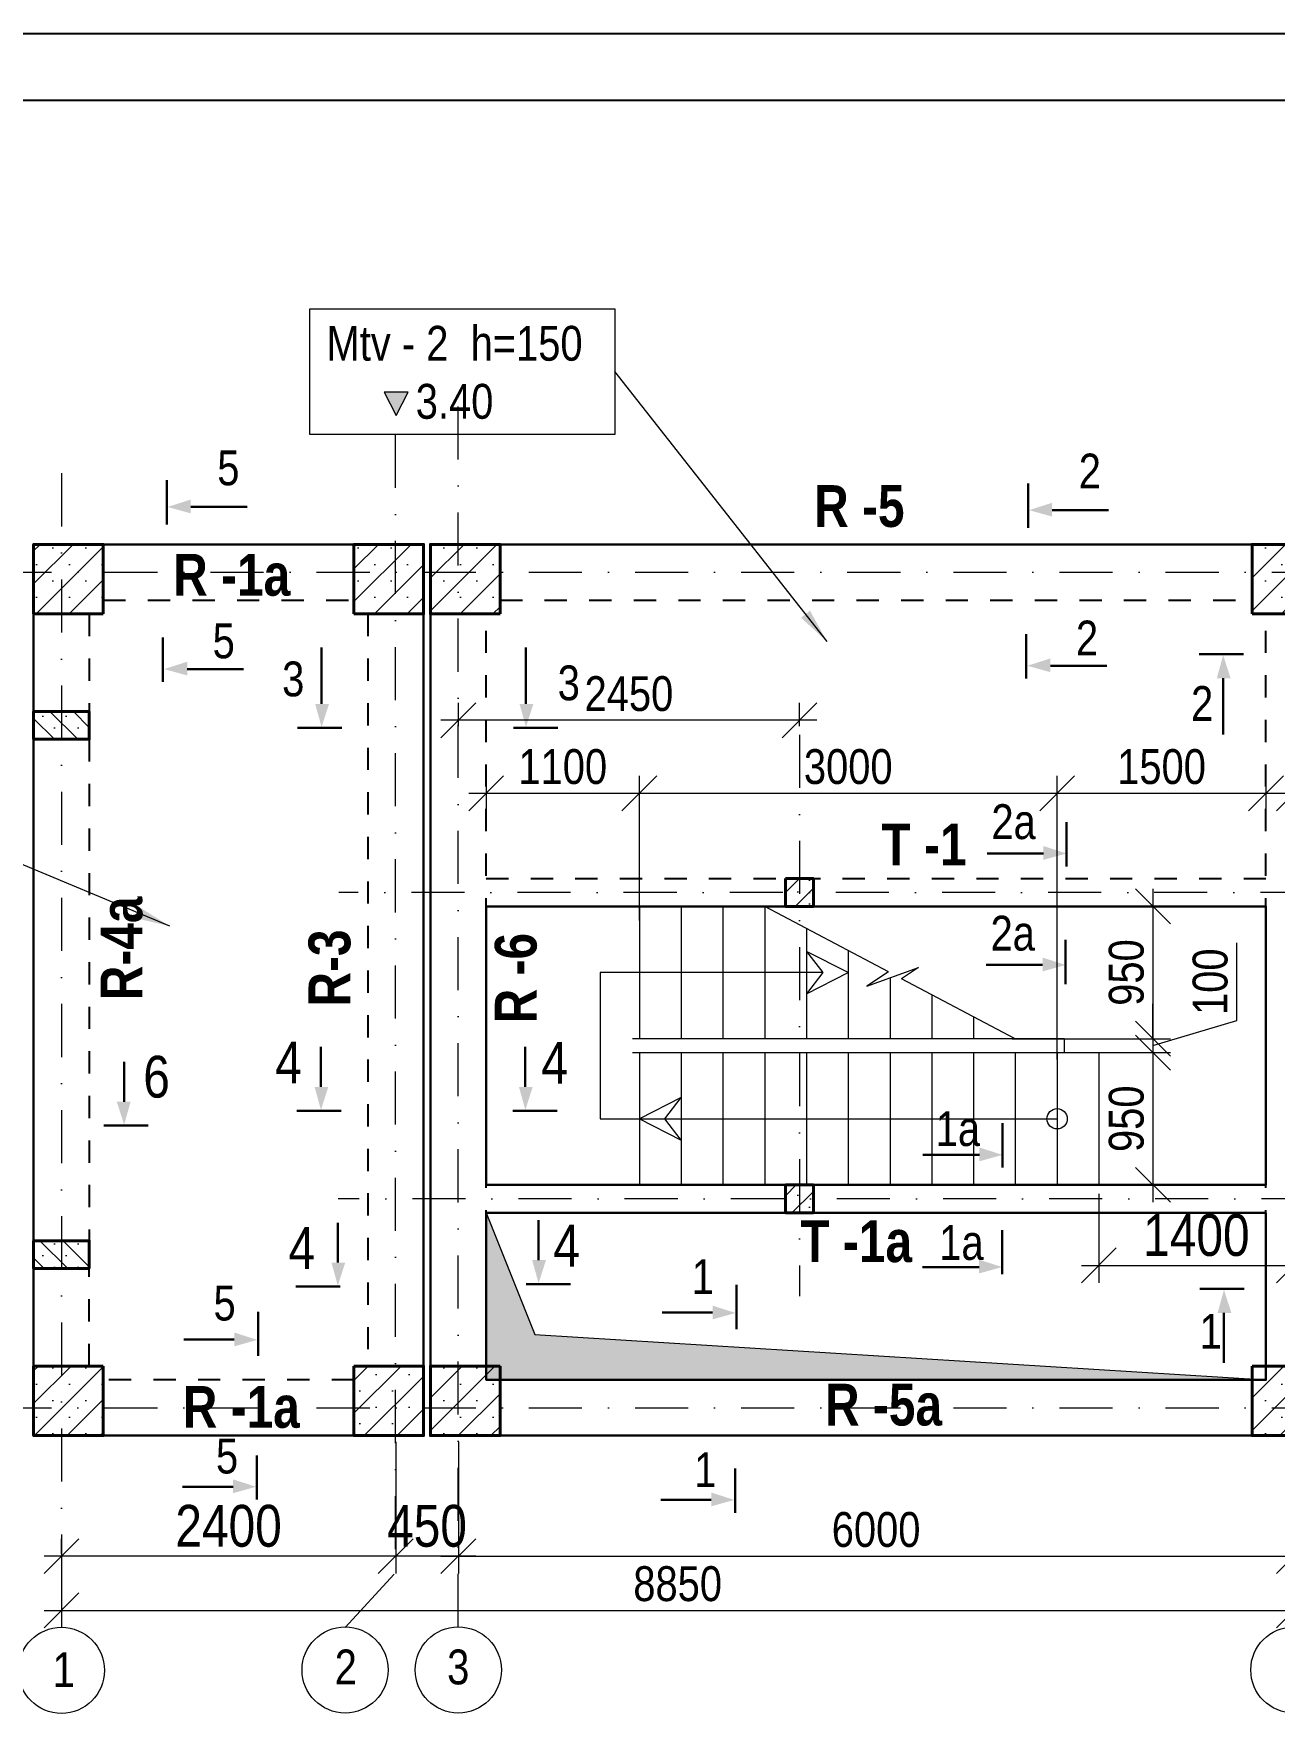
# Model space of a CAD drawing. Header units: millimetres. Extents: x -149347 to 251215, y -2929184 to -2541447.
# Drawn here: x 27112 to 36022, y -2595712 to -2583650 of the extents above; entities that cross this region are included whole.
import ezdxf

# ---------------------------------------------------------------- set-up
doc = ezdxf.new("R2010")
doc.units = ezdxf.units.MM
for name, pattern in [('CENTER', [1524, 952.5, -190.5, 190.5, -190.5]), ('DASHDOTX2', [50.8, 25.4, -12.7, 0, -12.7]), ('HIDDEN', [4, 2, -2]), ('осевая', [50.8, 31.75, -6.35, 6.35, -6.35])]:
    doc.linetypes.add(name, pattern=pattern)
for name, color, linetype, lineweight in [('Layer2', 7, 'Continuous', 13), ('аракясмя', 130, 'Continuous', 20), ('Калонлар', 2, 'Continuous', 40), ('колонна', 6, 'Continuous', 40), ('оси', 65, 'осевая', 9), ('размер', 2, 'Continuous', 13), ('стены', 33, 'Continuous', 40)]:
    doc.layers.add(name, color=color, linetype=linetype, lineweight=lineweight)
doc.styles.add('style1', font='A3TI(LA).TTF', dxfattribs={"height": 400})
doc.styles.add('style6', font='ARIALN.TTF', dxfattribs={"height": 300})
doc.styles.add('yazitipi', font='ARIALN.TTF')
doc.dimstyles.new('DIM_100', dxfattribs={"dimscale": 100, "dimtxt": 250, "dimasz": 2.5, "dimexe": 1.25, "dimexo": 0.625, "dimtad": 1, "dimdec": 0, "dimtxsty": 'style1', "dimblk": 'OBLIQUE', "dimcen": 2.5, "dimdle": 1.25, "dimclrd": 251, "dimclre": 251, "dimaunit": 1, "dimadec": 3, "dimazin": 0, "dimtfac": 1, "dimtdec": 0, "dimtmove": 1, "dimatfit": 3, "dimfxl": 1.25, "dimlwd": 5, "dimlwe": 5, "dimarcsym": 0})
doc.dimstyles.new('sevda', dxfattribs={"dimscale": 100, "dimtxt": 2.8, "dimasz": 2.5, "dimexe": 1.25, "dimexo": 0.625, "dimtad": 1, "dimtxsty": 'yazitipi', "dimblk": 'OBLIQUE', "dimcen": 2.5, "dimclrd": 253, "dimclre": 253, "dimclrt": 73, "dimaunit": 1, "dimadec": 3, "dimazin": 0, "dimtfac": 1, "dimtmove": 1, "dimatfit": 3, "dimfxl": 1, "dimlwd": 9, "dimlwe": 9, "dimarcsym": 0})
pattern_1 = [(315, (400560.35, -2643779.26), (84.1899, 84.1899), []), (315, (400560.35, -2643863.45), (84.1899, 84.1899), [0, -119.0625])]

# ---------------------------------------------------------------- blocks, each defined once
blk = doc.blocks.new('mekteb')
at = {"color": 0, "lineweight": 25}
blk.add_line((99643, -1821466), (139843, -1821466), dxfattribs=at)
at = {"color": 0, "lineweight": 25, "ltscale": 15}
blk.add_line((139343, -1821966), (101643, -1821966), dxfattribs=at)
blk = doc.blocks.new('_Oblique')
at = {"color": 0, "linetype": 'ByBlock', "lineweight": -2}
blk.add_line((-0.5, -0.5), (0.5, 0.5), dxfattribs=at)
blk = doc.blocks.new('*D474')
at = {"color": 251, "lineweight": 5, "ltscale": 50, "transparency": 16777216}
for p, q in [((30162, -2594268), (30162, -2594708)), ((36162, -2594268), (36162, -2594708))]:
    blk.add_line(p, q, dxfattribs=at)
at = {"color": 251, "linetype": 'ByBlock', "lineweight": 5, "ltscale": 50, "transparency": 16777216}
blk.add_line((30037, -2594583), (36287, -2594583), dxfattribs=at)
at = {"layer": 'Defpoints', "color": 0, "lineweight": 15, "ltscale": 50, "transparency": 16777216}
for p in [(30162, -2594205), (36162, -2594205), (36162, -2594583)]:
    blk.add_point(p, dxfattribs=at)
at = {"color": 251, "lineweight": 5, "ltscale": 50, "transparency": 16777216, "xscale": 250, "yscale": 250, "zscale": 250, "rotation": 180}
blk.add_blockref('_Oblique', (30162, -2594583), dxfattribs=at)
at = {"color": 251, "lineweight": 5, "ltscale": 50, "transparency": 16777216, "xscale": 250, "yscale": 250, "zscale": 250}
blk.add_blockref('_Oblique', (36162, -2594583), dxfattribs=at)
at = {"color": 0, "lineweight": 15, "ltscale": 50, "transparency": 16777216, "insert": (33162, -2594393), "char_height": 300, "attachment_point": 5, "style": 'style6'}
blk.add_mtext('{\\H0.83333x;6000}', dxfattribs=at)
blk = doc.blocks.new('*D489')
at = {"color": 251, "linetype": 'ByBlock', "lineweight": 5, "ltscale": 50, "transparency": 16777216}
blk.add_line((35150, -2589792), (35150, -2590992), dxfattribs=at)
at = {"color": 251, "lineweight": 5, "ltscale": 50, "transparency": 16777216}
for p, q in [((35465, -2589917), (35025, -2589917)), ((34140, -2590867), (35275, -2590867))]:
    blk.add_line(p, q, dxfattribs=at)
at = {"layer": 'Defpoints', "color": 0, "lineweight": 15, "ltscale": 50, "transparency": 16777216}
for p in [(35527, -2589917), (34077, -2590867), (35150, -2590867)]:
    blk.add_point(p, dxfattribs=at)
at = {"color": 251, "lineweight": 5, "ltscale": 50, "transparency": 16777216, "xscale": 250, "yscale": 250, "zscale": 250}
for p, rotation in [((35150, -2589917), 90), ((35150, -2590867), 270)]:
    blk.add_blockref('_Oblique', p, dxfattribs=dict(at, rotation=rotation))
at = {"color": 0, "lineweight": 15, "ltscale": 50, "transparency": 16777216, "insert": (34960, -2590392), "char_height": 300, "attachment_point": 5, "rotation": 90, "style": 'style6'}
blk.add_mtext('{\\H0.83333x;950}', dxfattribs=at)
blk = doc.blocks.new('*D490')
at = {"color": 251, "linetype": 'ByBlock', "lineweight": 5, "ltscale": 50, "transparency": 16777216}
for p, q in [((35752, -2590737), (35752, -2590179)), ((35150, -2590867), (35150, -2590617)), ((35150, -2590917), (35752, -2590737)), ((35150, -2590867), (35150, -2590967)), ((35150, -2590867), (35150, -2590967)), ((35150, -2590967), (35150, -2591217))]:
    blk.add_line(p, q, dxfattribs=at)
at = {"color": 251, "lineweight": 5, "ltscale": 50, "transparency": 16777216}
for p, q in [((34140, -2590867), (35275, -2590867)), ((34140, -2590967), (35275, -2590967))]:
    blk.add_line(p, q, dxfattribs=at)
at = {"layer": 'Defpoints', "color": 0, "lineweight": 15, "ltscale": 50, "transparency": 16777216}
for p in [(34077, -2590867), (34077, -2590967), (35150, -2590967)]:
    blk.add_point(p, dxfattribs=at)
at = {"color": 251, "lineweight": 5, "ltscale": 50, "transparency": 16777216, "xscale": 250, "yscale": 250, "zscale": 250}
for p, rotation in [((35150, -2590867), 270), ((35150, -2590967), 90)]:
    blk.add_blockref('_Oblique', p, dxfattribs=dict(at, rotation=rotation))
at = {"color": 0, "lineweight": 15, "ltscale": 50, "transparency": 16777216, "insert": (35562, -2590458), "char_height": 300, "attachment_point": 5, "rotation": 90, "style": 'style6'}
blk.add_mtext('{\\H0.83333x;100}', dxfattribs=at)
blk = doc.blocks.new('*D491')
at = {"color": 251, "linetype": 'ByBlock', "lineweight": 5, "ltscale": 50, "transparency": 16777216}
blk.add_line((35150, -2590842), (35150, -2592042), dxfattribs=at)
at = {"color": 251, "lineweight": 5, "ltscale": 50, "transparency": 16777216}
for p, q in [((34140, -2590967), (35275, -2590967)), ((35284, -2591917), (35025, -2591917))]:
    blk.add_line(p, q, dxfattribs=at)
at = {"layer": 'Defpoints', "color": 0, "lineweight": 15, "ltscale": 50, "transparency": 16777216}
for p in [(34077, -2590967), (35150, -2591917), (35346, -2591917)]:
    blk.add_point(p, dxfattribs=at)
at = {"color": 251, "lineweight": 5, "ltscale": 50, "transparency": 16777216, "xscale": 250, "yscale": 250, "zscale": 250}
for p, rotation in [((35150, -2590967), 90), ((35150, -2591917), 270)]:
    blk.add_blockref('_Oblique', p, dxfattribs=dict(at, rotation=rotation))
at = {"color": 0, "lineweight": 15, "ltscale": 50, "transparency": 16777216, "insert": (34960, -2591442), "char_height": 300, "attachment_point": 5, "rotation": 90, "style": 'style6'}
blk.add_mtext('{\\H0.83333x;950}', dxfattribs=at)
blk = doc.blocks.new('*D492')
at = {"color": 251, "lineweight": 5, "ltscale": 50, "transparency": 16777216}
for p, q in [((30362, -2588907), (30362, -2589230)), ((31462, -2589539), (31462, -2588980))]:
    blk.add_line(p, q, dxfattribs=at)
at = {"color": 251, "linetype": 'ByBlock', "lineweight": 5, "ltscale": 50, "transparency": 16777216}
blk.add_line((30237, -2589105), (31587, -2589105), dxfattribs=at)
at = {"layer": 'Defpoints', "color": 0, "lineweight": 15, "ltscale": 50, "transparency": 16777216}
for p in [(30362, -2588844), (31462, -2589105), (31462, -2589601)]:
    blk.add_point(p, dxfattribs=at)
at = {"color": 251, "lineweight": 5, "ltscale": 50, "transparency": 16777216, "xscale": 250, "yscale": 250, "zscale": 250, "rotation": 180}
blk.add_blockref('_Oblique', (30362, -2589105), dxfattribs=at)
at = {"color": 251, "lineweight": 5, "ltscale": 50, "transparency": 16777216, "xscale": 250, "yscale": 250, "zscale": 250}
blk.add_blockref('_Oblique', (31462, -2589105), dxfattribs=at)
at = {"color": 0, "lineweight": 15, "ltscale": 50, "transparency": 16777216, "insert": (30912, -2588915), "char_height": 300, "attachment_point": 5, "style": 'style6'}
blk.add_mtext('{\\H0.83333x;1100}', dxfattribs=at)
blk = doc.blocks.new('*D493')
at = {"color": 251, "lineweight": 5, "ltscale": 50, "transparency": 16777216}
for p, q in [((31462, -2590019), (31462, -2588980)), ((34462, -2591017), (34462, -2588980))]:
    blk.add_line(p, q, dxfattribs=at)
at = {"color": 251, "linetype": 'ByBlock', "lineweight": 5, "ltscale": 50, "transparency": 16777216}
blk.add_line((31337, -2589105), (34587, -2589105), dxfattribs=at)
at = {"layer": 'Defpoints', "color": 0, "lineweight": 15, "ltscale": 50, "transparency": 16777216}
for p in [(34462, -2589105), (31462, -2590081), (34462, -2591079)]:
    blk.add_point(p, dxfattribs=at)
at = {"color": 251, "lineweight": 5, "ltscale": 50, "transparency": 16777216, "xscale": 250, "yscale": 250, "zscale": 250, "rotation": 180}
blk.add_blockref('_Oblique', (31462, -2589105), dxfattribs=at)
at = {"color": 251, "lineweight": 5, "ltscale": 50, "transparency": 16777216, "xscale": 250, "yscale": 250, "zscale": 250}
blk.add_blockref('_Oblique', (34462, -2589105), dxfattribs=at)
at = {"color": 0, "lineweight": 15, "ltscale": 50, "transparency": 16777216, "insert": (32962, -2588915), "char_height": 300, "attachment_point": 5, "style": 'style6'}
blk.add_mtext('{\\H0.83333x;3000}', dxfattribs=at)
blk = doc.blocks.new('*D494')
at = {"color": 251, "lineweight": 5, "ltscale": 50, "transparency": 16777216}
for p, q in [((34462, -2589229), (34462, -2588980)), ((35962, -2589272), (35962, -2588980))]:
    blk.add_line(p, q, dxfattribs=at)
at = {"color": 251, "linetype": 'ByBlock', "lineweight": 5, "ltscale": 50, "transparency": 16777216}
blk.add_line((34337, -2589105), (36087, -2589105), dxfattribs=at)
at = {"layer": 'Defpoints', "color": 0, "lineweight": 15, "ltscale": 50, "transparency": 16777216}
for p in [(35962, -2589105), (34462, -2589291), (35962, -2589334)]:
    blk.add_point(p, dxfattribs=at)
at = {"color": 251, "lineweight": 5, "ltscale": 50, "transparency": 16777216, "xscale": 250, "yscale": 250, "zscale": 250, "rotation": 180}
blk.add_blockref('_Oblique', (34462, -2589105), dxfattribs=at)
at = {"color": 251, "lineweight": 5, "ltscale": 50, "transparency": 16777216, "xscale": 250, "yscale": 250, "zscale": 250}
blk.add_blockref('_Oblique', (35962, -2589105), dxfattribs=at)
at = {"color": 0, "lineweight": 15, "ltscale": 50, "transparency": 16777216, "insert": (35212, -2588915), "char_height": 300, "attachment_point": 5, "style": 'style6'}
blk.add_mtext('{\\H0.83333x;1500}', dxfattribs=at)
blk = doc.blocks.new('*D495')
at = {"color": 251, "lineweight": 5, "ltscale": 50, "transparency": 16777216}
for p, q in [((35962, -2589272), (35962, -2588980)), ((36162, -2589343), (36162, -2588980))]:
    blk.add_line(p, q, dxfattribs=at)
at = {"color": 251, "linetype": 'ByBlock', "lineweight": 5, "ltscale": 50, "transparency": 16777216}
blk.add_line((35837, -2589105), (36287, -2589105), dxfattribs=at)
at = {"layer": 'Defpoints', "color": 0, "lineweight": 15, "ltscale": 50, "transparency": 16777216}
for p in [(36162, -2589105), (35962, -2589334), (36162, -2589405)]:
    blk.add_point(p, dxfattribs=at)
at = {"color": 251, "lineweight": 5, "ltscale": 50, "transparency": 16777216, "xscale": 250, "yscale": 250, "zscale": 250, "rotation": 180}
blk.add_blockref('_Oblique', (35962, -2589105), dxfattribs=at)
at = {"color": 251, "lineweight": 5, "ltscale": 50, "transparency": 16777216, "xscale": 250, "yscale": 250, "zscale": 250}
blk.add_blockref('_Oblique', (36162, -2589105), dxfattribs=at)
at = {"color": 0, "lineweight": 15, "ltscale": 50, "transparency": 16777216, "insert": (36362, -2588908), "char_height": 300, "attachment_point": 5, "style": 'style6'}
blk.add_mtext('{\\H0.83333x;200}', dxfattribs=at)
blk = doc.blocks.new('*D451')
at = {"color": 251, "lineweight": 5, "ltscale": 50, "transparency": 16777216}
for p, q in [((29712, -2594126), (29712, -2594708)), ((27312, -2594567), (27312, -2594458))]:
    blk.add_line(p, q, dxfattribs=at)
at = {"color": 251, "linetype": 'ByBlock', "lineweight": 5, "ltscale": 50, "transparency": 16777216}
blk.add_line((29837, -2594583), (27187, -2594583), dxfattribs=at)
at = {"layer": 'Defpoints', "color": 0, "lineweight": 15, "ltscale": 50, "transparency": 16777216}
for p in [(29712, -2594063), (27312, -2594583), (27312, -2594629)]:
    blk.add_point(p, dxfattribs=at)
at = {"color": 251, "lineweight": 5, "ltscale": 50, "transparency": 16777216, "xscale": 250, "yscale": 250, "zscale": 250, "rotation": 180}
blk.add_blockref('_Oblique', (27312, -2594583), dxfattribs=at)
at = {"color": 251, "lineweight": 5, "ltscale": 50, "transparency": 16777216, "xscale": 250, "yscale": 250, "zscale": 250}
blk.add_blockref('_Oblique', (29712, -2594583), dxfattribs=at)
at = {"color": 0, "lineweight": 15, "ltscale": 50, "transparency": 16777216, "insert": (28512, -2594367), "char_height": 300, "attachment_point": 5, "style": 'style6'}
blk.add_mtext('2400', dxfattribs=at)
blk = doc.blocks.new('*D452')
at = {"color": 251, "lineweight": 5, "ltscale": 50, "transparency": 16777216}
for p, q in [((29712, -2593762), (29712, -2594708)), ((30162, -2593762), (30162, -2594708))]:
    blk.add_line(p, q, dxfattribs=at)
at = {"color": 251, "linetype": 'ByBlock', "lineweight": 5, "ltscale": 50, "transparency": 16777216}
blk.add_line((30287, -2594583), (29587, -2594583), dxfattribs=at)
at = {"layer": 'Defpoints', "color": 0, "lineweight": 15, "ltscale": 50, "transparency": 16777216}
for p in [(29712, -2593700), (30162, -2593700), (29712, -2594583)]:
    blk.add_point(p, dxfattribs=at)
at = {"color": 251, "lineweight": 5, "ltscale": 50, "transparency": 16777216, "xscale": 250, "yscale": 250, "zscale": 250, "rotation": 180}
blk.add_blockref('_Oblique', (29712, -2594583), dxfattribs=at)
at = {"color": 251, "lineweight": 5, "ltscale": 50, "transparency": 16777216, "xscale": 250, "yscale": 250, "zscale": 250}
blk.add_blockref('_Oblique', (30162, -2594583), dxfattribs=at)
at = {"color": 0, "lineweight": 15, "ltscale": 50, "transparency": 16777216, "insert": (29937, -2594367), "char_height": 300, "attachment_point": 5, "style": 'style6'}
blk.add_mtext('450', dxfattribs=at)
blk = doc.blocks.new('*D482')
at = {"color": 251, "lineweight": 5, "ltscale": 50, "transparency": 16777216}
for p, q in [((30162, -2588622), (30162, -2588456)), ((32612, -2588622), (32612, -2588456))]:
    blk.add_line(p, q, dxfattribs=at)
at = {"color": 251, "linetype": 'ByBlock', "lineweight": 5, "ltscale": 50, "transparency": 16777216}
blk.add_line((32737, -2588581), (30037, -2588581), dxfattribs=at)
at = {"layer": 'Defpoints', "color": 0, "lineweight": 15, "ltscale": 50, "transparency": 16777216}
for p in [(30162, -2588581), (30162, -2588685), (32612, -2588685)]:
    blk.add_point(p, dxfattribs=at)
at = {"color": 251, "lineweight": 5, "ltscale": 50, "transparency": 16777216, "xscale": 250, "yscale": 250, "zscale": 250, "rotation": 180}
blk.add_blockref('_Oblique', (30162, -2588581), dxfattribs=at)
at = {"color": 251, "lineweight": 5, "ltscale": 50, "transparency": 16777216, "xscale": 250, "yscale": 250, "zscale": 250}
blk.add_blockref('_Oblique', (32612, -2588581), dxfattribs=at)
at = {"color": 0, "lineweight": 15, "ltscale": 50, "transparency": 16777216, "insert": (31387, -2588391), "char_height": 300, "attachment_point": 5, "style": 'style6'}
blk.add_mtext('{\\H0.83333x;2450}', dxfattribs=at)
blk = doc.blocks.new('*D496')
at = {"color": 251, "lineweight": 5, "ltscale": 50, "transparency": 16777216}
for p, q in [((34762, -2591980), (34762, -2592620)), ((36162, -2591980), (36162, -2592620))]:
    blk.add_line(p, q, dxfattribs=at)
at = {"color": 251, "linetype": 'ByBlock', "lineweight": 5, "ltscale": 50, "transparency": 16777216}
blk.add_line((34637, -2592495), (36287, -2592495), dxfattribs=at)
at = {"layer": 'Defpoints', "color": 0, "lineweight": 15, "ltscale": 50, "transparency": 16777216}
for p in [(34762, -2591917), (36162, -2591917), (36162, -2592495)]:
    blk.add_point(p, dxfattribs=at)
at = {"color": 251, "lineweight": 5, "ltscale": 50, "transparency": 16777216, "xscale": 250, "yscale": 250, "zscale": 250, "rotation": 180}
blk.add_blockref('_Oblique', (34762, -2592495), dxfattribs=at)
at = {"color": 251, "lineweight": 5, "ltscale": 50, "transparency": 16777216, "xscale": 250, "yscale": 250, "zscale": 250}
blk.add_blockref('_Oblique', (36162, -2592495), dxfattribs=at)
at = {"color": 0, "lineweight": 15, "ltscale": 50, "transparency": 16777216, "insert": (35462, -2592279), "char_height": 300, "attachment_point": 5, "style": 'style6'}
blk.add_mtext('1400', dxfattribs=at)
blk = doc.blocks.new('*D497')
at = {"color": 251, "lineweight": 5, "ltscale": 50, "transparency": 16777216}
for p, q in [((27312, -2594645), (27312, -2595097)), ((36162, -2594645), (36162, -2595097))]:
    blk.add_line(p, q, dxfattribs=at)
at = {"color": 251, "linetype": 'ByBlock', "lineweight": 5, "ltscale": 50, "transparency": 16777216}
blk.add_line((27187, -2594972), (36287, -2594972), dxfattribs=at)
at = {"layer": 'Defpoints', "color": 0, "lineweight": 15, "ltscale": 50, "transparency": 16777216}
for p in [(27312, -2594583), (36162, -2594583), (36162, -2594972)]:
    blk.add_point(p, dxfattribs=at)
at = {"color": 251, "lineweight": 5, "ltscale": 50, "transparency": 16777216, "xscale": 250, "yscale": 250, "zscale": 250, "rotation": 180}
blk.add_blockref('_Oblique', (27312, -2594972), dxfattribs=at)
at = {"color": 251, "lineweight": 5, "ltscale": 50, "transparency": 16777216, "xscale": 250, "yscale": 250, "zscale": 250}
blk.add_blockref('_Oblique', (36162, -2594972), dxfattribs=at)
at = {"color": 0, "lineweight": 15, "ltscale": 50, "transparency": 16777216, "insert": (31737, -2594782), "char_height": 300, "attachment_point": 5, "style": 'style6'}
blk.add_mtext('{\\H0.83333x;8850}', dxfattribs=at)

msp = doc.modelspace()

# ---------------------------------------------------------------- hatches: boundary and pattern name
at = {"lineweight": 20, "ltscale": 15}
h = msp.add_hatch(color=256, dxfattribs=at)
h.dxf.hatch_style = 1
h.paths.add_polyline_path([(29628.64686, -2586225.87153), (29802.3735, -2586225.87153), (29715.0392, -2586392.22797)])
at = {"lineweight": 15, "ltscale": 50}
h = msp.add_hatch(dxfattribs=at)
h.set_pattern_fill('SACNCR', color=4, scale=70)
h.set_pattern_definition([(45, (-771408.14, -6435.1), (-117.865862, 117.865862), []), (45, (-771290.27, -6435.1), (-117.865862, 117.865862), [0, -166.6875])])
h.paths.add_polyline_path([(27611.86276, -2587817.4934), (27111.86276, -2587817.4934), (27111.86276, -2587317.4934), (27611.86276, -2587317.4934)])
h = msp.add_hatch(dxfattribs=at)
h.set_pattern_fill('SACNCR', color=4, scale=70)
h.set_pattern_definition([(45, (-761908.14, -6435.1), (-117.865862, 117.865862), []), (45, (-761790.27, -6435.1), (-117.865862, 117.865862), [0, -166.6875])])
h.paths.add_polyline_path([(29911.86276, -2587817.4934), (29411.86276, -2587817.4934), (29411.86276, -2587317.4934), (29911.86276, -2587317.4934)])
h = msp.add_hatch(dxfattribs=at)
h.set_pattern_fill('SACNCR', color=4, scale=70)
h.set_pattern_definition([(45, (-774258.14, -6435.1), (-117.865862, 117.865862), []), (45, (-774140.27, -6435.1), (-117.865862, 117.865862), [0, -166.6875])])
h.paths.add_polyline_path([(30461.86276, -2587817.4934), (29961.86276, -2587817.4934), (29961.86276, -2587317.4934), (30461.86276, -2587317.4934)])
h = msp.add_hatch(dxfattribs=at)
h.set_pattern_fill('SACNCR', color=4, scale=70)
h.set_pattern_definition([(45, (-768358.14, -6435.1), (-117.865862, 117.865862), []), (45, (-768240.27, -6435.1), (-117.865862, 117.865862), [0, -166.6875])])
h.paths.add_polyline_path([(36361.86276, -2587817.4934), (35861.86276, -2587817.4934), (35861.86276, -2587317.4934), (36361.86276, -2587317.4934)])
h = msp.add_hatch(dxfattribs=at)
h.set_pattern_fill('SACNCR', color=4, scale=50)
h.set_pattern_definition([(45, (-766026.2, 26387.38), (-84.189901, 84.189901), []), (45, (-765942, 26387.38), (-84.189901, 84.189901), [0, -119.0625])])
h.paths.add_polyline_path([(32611.86276, -2589817.49341), (32611.86276, -2589917.49341), (32511.86276, -2589917.49341), (32511.86276, -2589817.49341)])
h.paths.add_polyline_path([(32711.86276, -2589817.49341), (32711.86276, -2589917.49341), (32611.86276, -2589917.49341), (32611.86276, -2589817.49341)])
h.paths.add_polyline_path([(32711.86276, -2589717.49341), (32711.86276, -2589817.49341), (32611.86276, -2589817.49341), (32611.86276, -2589717.49341)])
h.paths.add_polyline_path([(32611.86276, -2589817.49341), (32511.86276, -2589817.49341), (32511.86276, -2589717.49341), (32611.86276, -2589717.49341)])
h = msp.add_hatch(dxfattribs=at)
h.set_pattern_fill('SACNCR', color=4, scale=50)
h.set_pattern_definition([(45, (-766026.2, 28587.38), (-84.189901, 84.189901), []), (45, (-765942, 28587.38), (-84.189901, 84.189901), [0, -119.0625])])
h.paths.add_polyline_path([(32611.86276, -2592117.49341), (32511.86276, -2592117.49341), (32511.86276, -2592017.49341), (32611.86276, -2592017.49341)])
h.paths.add_polyline_path([(32711.86276, -2592117.49341), (32611.86276, -2592117.49341), (32611.86276, -2592017.49341), (32711.86276, -2592017.49341)])
h.paths.add_polyline_path([(32711.86276, -2592017.49341), (32611.86276, -2592017.49341), (32611.86276, -2591917.49341), (32711.86276, -2591917.49341)])
h.paths.add_polyline_path([(32611.86276, -2592017.49341), (32511.86276, -2592017.49341), (32511.86276, -2591917.49341), (32611.86276, -2591917.49341)])
at = {"lineweight": 15, "ltscale": 15}
h = msp.add_hatch(color=4, dxfattribs=at)
h.dxf.hatch_style = 1
h.paths.add_polyline_path([(30711.7547, -2592990.20627), (35961.86276, -2593317.53066), (30362.86206, -2593317.53066), (30361.86276, -2592117.49341)])
at = {"lineweight": 15, "ltscale": 50}
h = msp.add_hatch(dxfattribs=at)
h.set_pattern_fill('SACNCR', color=4, scale=70)
h.set_pattern_definition([(45, (-771408.14, -535.1), (-117.865862, 117.865862), []), (45, (-771290.27, -535.1), (-117.865862, 117.865862), [0, -166.6875])])
h.paths.add_polyline_path([(27611.86276, -2593717.49341), (27111.86276, -2593717.49341), (27111.86276, -2593217.49341), (27611.86276, -2593217.49341)])
h = msp.add_hatch(dxfattribs=at)
h.set_pattern_fill('SACNCR', color=4, scale=70)
h.set_pattern_definition([(45, (-767908.14, 124.77), (-117.865862, 117.865862), []), (45, (-767790.27, 124.77), (-117.865862, 117.865862), [0, -166.6875])])
h.paths.add_polyline_path([(29411.86276, -2593717.4934), (29911.86276, -2593717.4934), (29911.86276, -2593217.49341), (29411.86276, -2593217.49341)])
h = msp.add_hatch(dxfattribs=at)
h.set_pattern_fill('SACNCR', color=4, scale=70)
h.set_pattern_definition([(45, (-774258.14, -535.1), (-117.865862, 117.865862), []), (45, (-774140.27, -535.1), (-117.865862, 117.865862), [0, -166.6875])])
h.paths.add_polyline_path([(30461.86276, -2593717.49341), (29961.86276, -2593717.49341), (29961.86276, -2593217.49341), (30461.86276, -2593217.49341)])
h = msp.add_hatch(dxfattribs=at)
h.set_pattern_fill('SACNCR', color=4, scale=70)
h.set_pattern_definition([(45, (-768358.14, -535.1), (-117.865862, 117.865862), []), (45, (-768240.27, -535.1), (-117.865862, 117.865862), [0, -166.6875])])
h.paths.add_polyline_path([(36361.86276, -2593717.49341), (35861.86276, -2593717.49341), (35861.86276, -2593217.49341), (36361.86276, -2593217.49341)])
at = {"layer": 'размер'}
h = msp.add_hatch(dxfattribs=at)
h.set_pattern_fill('SACNCR', color=256, scale=50, angle=270, style=0)
h.set_pattern_definition(pattern_1)
h.paths.add_polyline_path([(27111.86276, -2588517.4934), (27111.86276, -2588717.4934), (27511.86276, -2588717.4934), (27511.86276, -2588517.4934)])
h = msp.add_hatch(dxfattribs=at)
h.set_pattern_fill('SACNCR', color=256, scale=50, angle=270, style=0)
h.set_pattern_definition(pattern_1)
h.paths.add_polyline_path([(27111.86276, -2592517.4934), (27111.86276, -2592317.4934), (27511.86276, -2592317.4934), (27511.86276, -2592517.4934)])

# ---------------------------------------------------------------- linework, layer by layer
at = {"color": 1, "linetype": 'DASHDOTX2', "lineweight": 13, "ltscale": 15}
for p, q in [((30161.86276, -2595090.71581), (30161.86276, -2586150.7874)), ((29711.86276, -2594532.69787), (29711.86276, -2586350.7874)), ((27311.86276, -2586807.20993), (27311.86276, -2595171.19026)), ((25334.06974, -2587517.49341), (38179.31645, -2587517.49341)), ((25334.06974, -2593517.49341), (38179.31645, -2593517.49341))]:
    msp.add_line(p, q, dxfattribs=at)
at = {"color": 0, "lineweight": 20, "ltscale": 15}
for p, q in [((29802.3735, -2586225.87153), (29628.64686, -2586225.87153)), ((29628.64686, -2586225.87153), (29715.0392, -2586392.22797)), ((29715.0392, -2586392.22797), (29802.3735, -2586225.87153))]:
    msp.add_line(p, q, dxfattribs=at)
at = {"lineweight": 30}
for p, q in [((28067.98316, -2587175.17417), (28067.98316, -2586857.77578)), ((34254.33536, -2587198.18362), (34254.33536, -2586880.78523)), ((28239.91331, -2587049.09836), (28644.96964, -2587049.09836)), ((34426.26552, -2587072.10781), (34831.32184, -2587072.10781)), ((34238.79271, -2588280.21257), (34238.79271, -2587962.81418)), ((28039.60299, -2588303.91939), (28039.60299, -2587986.52099)), ((29180.07622, -2588463.69503), (29180.07622, -2588058.6387)), ((30647.65908, -2588463.69503), (30647.65908, -2588058.6387)), ((34414.13222, -2588189.55685), (34819.18854, -2588189.55685)), ((35481.99181, -2588107.03603), (35799.3902, -2588107.03603)), ((28214.9425, -2588213.26366), (28619.99883, -2588213.26366)), ((35654.42641, -2588278.96619), (35654.42641, -2588684.02251)), ((29007.64163, -2588635.62518), (29325.04002, -2588635.62518)), ((30558.36186, -2588635.62518), (30875.76025, -2588635.62518)), ((34529.12678, -2589630.11314), (34529.12678, -2589312.71475)), ((34363.75178, -2589537.07894), (33958.69545, -2589537.07894)), ((34522.57162, -2590475.89457), (34522.57162, -2590158.49618)), ((34357.19662, -2590337.90147), (33952.1403, -2590337.90147)), ((29175.48164, -2591213.0958), (29175.48164, -2590926.73322)), ((30643.06449, -2591213.0958), (30643.06449, -2590926.73322)), ((27762.34706, -2591319.64463), (27762.34706, -2591033.28205)), ((29003.04704, -2591385.02596), (29320.44543, -2591385.02596)), ((30553.76727, -2591385.02596), (30871.16567, -2591385.02596)), ((27934.78166, -2591491.57479), (27617.38327, -2591491.57479)), ((34069.40133, -2591791.01711), (34069.40133, -2591473.61872)), ((33903.83317, -2591701.43071), (33498.77684, -2591701.43071)), ((29296.73648, -2592474.78574), (29296.73648, -2592188.42316)), ((30738.35627, -2592457.32757), (30738.35627, -2592170.96499)), ((34066.47686, -2592558.26297), (34066.47686, -2592240.86458)), ((33901.10186, -2592506.97634), (33496.04553, -2592506.97634)), ((28995.06856, -2592646.7159), (29312.46695, -2592646.7159)), ((30649.05905, -2592629.25773), (30966.45744, -2592629.25773)), ((32159.28639, -2592952.20822), (32159.28639, -2592634.80983)), ((35487.78056, -2592664.28129), (35805.17895, -2592664.28129)), ((28724.88667, -2593145.55551), (28724.88667, -2592828.15712)), ((31987.35624, -2592833.18989), (31624.68798, -2592833.18989)), ((35660.21515, -2592836.21144), (35660.21515, -2593195.3567)), ((28552.95652, -2593026.53718), (28190.28826, -2593026.53718)), ((28716.03296, -2594176.80893), (28716.03296, -2593859.41054)), ((32150.43268, -2594271.31383), (32150.43268, -2593953.91544)), ((28544.10281, -2594084.55869), (28181.43455, -2594084.55869)), ((31978.50253, -2594179.0636), (31615.83427, -2594179.0636))]:
    msp.add_line(p, q, dxfattribs=at)
at = {"color": 0, "lineweight": 5, "ltscale": 15}
msp.add_lwpolyline([(29095.83423, -2585625.2784), (31285.03818, -2585625.2784), (31285.03818, -2586529.66242), (29095.83423, -2586529.66242)], close=True, dxfattribs=at)
at = {"linetype": 'HIDDEN', "lineweight": 25, "ltscale": 80}
for points in [[(27511.86276, -2587817.4934), (27511.86276, -2588517.4934), (27111.86276, -2588517.4934), (27111.86276, -2587317.4934), (27311.86276, -2587317.4934)], [(29511.86276, -2587317.4934), (27311.86276, -2587317.4934)], [(27612.74883, -2587717.4934), (29412.74883, -2587717.4934)], [(29911.86276, -2593317.4934), (29911.86276, -2593317.4934), (29911.86276, -2587717.4934)], [(30461.86276, -2587717.4934), (35861.86276, -2587717.4934)], [(29511.86276, -2587817.4934), (29511.86276, -2593217.4934)], [(30361.86276, -2593217.49341), (30361.86276, -2587817.4934)], [(35961.86276, -2593217.49341), (35961.86276, -2587817.4934)], [(30361.86276, -2589717.49341), (35961.86276, -2589717.49341)], [(30361.86276, -2589917.49341), (35961.86276, -2589917.49341)], [(30361.86276, -2591917.49341), (35961.86276, -2591917.49341)], [(30361.86276, -2592117.49341), (35961.86276, -2592117.49341)], [(27511.86276, -2593217.4934), (27511.86276, -2592517.49341), (27111.86276, -2592517.49341), (27111.86276, -2593717.4934), (27111.86276, -2593717.4934)], [(29412.74883, -2593317.4934), (27612.74883, -2593317.4934)], [(30461.86276, -2593317.49341), (35861.86276, -2593317.49341)], [(27111.86276, -2593717.4934), (29511.86276, -2593717.4934)]]:
    msp.add_lwpolyline(points, dxfattribs=at)
at = {"color": 3, "lineweight": 30}
for points in [[(27111.86276, -2587317.4934), (29911.86276, -2587317.4934), (29911.86276, -2593717.4934), (27111.86276, -2593717.4934)], [(30361.86276, -2589917.49341), (35961.86276, -2589917.49341), (35961.86276, -2591917.49341), (30361.86276, -2591917.49341)], [(35961.86276, -2592117.49341), (30361.86276, -2592117.49341), (30361.86276, -2593317.49341), (35961.86276, -2593317.49341)]]:
    msp.add_lwpolyline(points, close=True, dxfattribs=at)
at = {"color": 1, "lineweight": 15, "ltscale": 15}
msp.add_lwpolyline([(36361.86276, -2587317.4934), (29961.86276, -2587317.4934), (29961.86276, -2593717.49341), (36361.86276, -2593717.49341)], close=True, dxfattribs=at)
at = {"color": 3, "lineweight": 30}
for points in [[(30461.86276, -2587317.4934), (35861.86276, -2587317.4934)], [(29961.86276, -2593217.49341), (29961.86276, -2587817.4934)], [(30461.86276, -2593717.49341), (35861.86276, -2593717.49341)]]:
    msp.add_lwpolyline(points, dxfattribs=at)
at = {"color": 1, "linetype": 'DASHDOTX2', "lineweight": 13, "ltscale": 15}
for points in [[(32611.86276, -2588684.75591), (32611.86276, -2592715.57575)], [(37064.85201, -2589817.49341), (29304.10531, -2589817.49341)], [(37071.85988, -2592017.49341), (29299.15334, -2592017.49341)]]:
    msp.add_lwpolyline(points, dxfattribs=at)
at = {"linetype": 'HIDDEN', "lineweight": 25, "ltscale": 80}
msp.add_lwpolyline([(27111.86276, -2588717.4934), (27511.86276, -2588717.4934), (27511.86276, -2592317.4934), (27111.86276, -2592317.4934)], close=True, dxfattribs=at)
at = {"color": 1, "lineweight": 15, "ltscale": 15}
msp.add_lwpolyline([(30361.86276, -2592117.49341), (30711.7547, -2592990.20627), (35961.86276, -2593317.49341)], dxfattribs=at)
msp.add_circle((34461.86276, -2591442.49341), 73.05059, dxfattribs=at)
at = {"color": 231, "lineweight": 15, "ltscale": 50}
for centre in [(27311.86276, -2595402.7153), (29348.91322, -2595399.88203), (30161.86276, -2595399.88203), (36161.86276, -2595399.88203)]:
    msp.add_circle(centre, 309.16622, dxfattribs=at)
at = {"lineweight": 30}
for points in [[(28239.91331, -2586995.98489), (28074.53831, -2587049.09836), (28239.91331, -2587095.04303)], [(34426.26552, -2587018.99434), (34260.89052, -2587072.10781), (34426.26552, -2587118.05248)], [(28214.9425, -2588160.15019), (28049.5675, -2588213.26366), (28214.9425, -2588259.20833)], [(34414.13222, -2588136.44338), (34248.75722, -2588189.55685), (34414.13222, -2588235.50152)], [(35707.53988, -2588278.96619), (35654.42641, -2588113.59119), (35608.48173, -2588278.96619)], [(29233.18969, -2588463.69503), (29180.07622, -2588629.07003), (29134.13155, -2588463.69503)], [(30700.77255, -2588463.69503), (30647.65908, -2588629.07003), (30601.71441, -2588463.69503)], [(34363.75178, -2589483.96547), (34529.12678, -2589537.07894), (34363.75178, -2589583.02361)], [(34357.19662, -2590284.788), (34522.57162, -2590337.90147), (34357.19662, -2590383.84614)], [(29228.59511, -2591213.0958), (29175.48164, -2591378.4708), (29129.53697, -2591213.0958)], [(30696.17796, -2591213.0958), (30643.06449, -2591378.4708), (30597.11982, -2591213.0958)], [(27709.23359, -2591319.64463), (27762.34706, -2591485.01963), (27808.29174, -2591319.64463)], [(33903.83317, -2591648.31724), (34069.20817, -2591701.43071), (33903.83317, -2591747.37538)], [(29349.84995, -2592474.78574), (29296.73648, -2592640.16074), (29250.79181, -2592474.78574)], [(30791.46974, -2592457.32757), (30738.35627, -2592622.70257), (30692.4116, -2592457.32757)], [(33901.10186, -2592453.86287), (34066.47686, -2592506.97634), (33901.10186, -2592552.92101)], [(35713.32862, -2592836.21144), (35660.21515, -2592670.83644), (35614.27048, -2592836.21144)], [(31987.35624, -2592783.66082), (32152.73124, -2592836.77429), (31987.35624, -2592882.71896)], [(28552.95652, -2592977.00811), (28718.33152, -2593030.12158), (28552.95652, -2593076.06625)], [(28544.10281, -2594031.44522), (28709.47781, -2594084.55869), (28544.10281, -2594130.50337)], [(31978.50253, -2594125.95013), (32143.87753, -2594179.0636), (31978.50253, -2594225.00827)]]:
    msp.add_solid(points, dxfattribs=at)
at = {"layer": 'Layer2', "color": 4}
for p, q in [((33251.12947, -2590386.82861), (32361.86276, -2589917.49341)), ((34161.86276, -2590867.49341), (33345.20483, -2590436.4795))]:
    msp.add_line(p, q, dxfattribs=at)
at = {"layer": 'Layer2', "color": 2}
for p, q in [((33095.3052, -2590490.33408), (33466.89267, -2590356.41826)), ((33466.89267, -2590356.41826), (33345.20483, -2590436.4795)), ((33251.12947, -2590386.82861), (33095.3052, -2590490.33408))]:
    msp.add_line(p, q, dxfattribs=at)
at = {"layer": 'аракясмя', "color": 0}
for p, q in [((31461.86276, -2589917.49341), (31461.86276, -2590867.49341)), ((31761.86276, -2589917.49341), (31761.86276, -2590867.49341)), ((32061.86276, -2589917.49341), (32061.86276, -2590867.49341)), ((32361.86276, -2589917.49341), (32361.86276, -2590867.49341)), ((32661.86276, -2590075.82674), (32661.86276, -2590867.49341)), ((32961.86276, -2590234.16007), (32961.86276, -2590867.49341)), ((33261.86276, -2590430.30867), (33261.86276, -2590867.49341)), ((33561.86276, -2590550.82674), (33561.86276, -2590867.49341)), ((33861.86276, -2590709.16007), (33861.86276, -2590867.49341)), ((34511.86276, -2590867.49341), (31411.86276, -2590867.49341)), ((31411.86276, -2590967.49341), (34511.86276, -2590967.49341)), ((31461.86276, -2590967.49341), (31461.86276, -2591917.49341)), ((31761.86276, -2590967.49341), (31761.86276, -2591917.49341)), ((32061.86276, -2590967.49341), (32061.86276, -2591917.49341)), ((32361.86276, -2590967.49341), (32361.86276, -2591917.49341)), ((32661.86276, -2590967.49341), (32661.86276, -2591917.49341)), ((32961.86276, -2590967.49341), (32961.86276, -2591917.49341)), ((33261.86276, -2590967.49341), (33261.86276, -2591917.49341)), ((33561.86276, -2590967.49341), (33561.86276, -2591917.49341)), ((33861.86276, -2590967.49341), (33861.86276, -2591917.49341)), ((34161.86276, -2590967.49341), (34161.86276, -2591917.49341)), ((34461.86276, -2590967.49341), (34461.86276, -2591917.49341)), ((34461.86276, -2590967.49341), (34461.86276, -2591917.49341)), ((34511.86276, -2590867.49341), (34511.86276, -2590967.49341)), ((34761.86276, -2590967.49341), (34761.86276, -2591917.49341))]:
    msp.add_line(p, q, dxfattribs=at)
at = {"layer": 'Калонлар', "color": 1}
for points in [[(27611.86276, -2587817.4934), (27611.86276, -2587317.4934), (27111.86276, -2587317.4934), (27111.86276, -2587817.4934)], [(29411.86276, -2587817.4934), (29411.86276, -2587317.4934), (29911.86276, -2587317.4934), (29911.86276, -2587817.4934)], [(30461.86276, -2587817.4934), (30461.86276, -2587317.4934), (29961.86276, -2587317.4934), (29961.86276, -2587817.4934)], [(35861.86276, -2587817.4934), (35861.86276, -2587317.4934), (36361.86276, -2587317.4934), (36361.86276, -2587817.4934)], [(27611.86276, -2593217.49341), (27611.86276, -2593717.49341), (27111.86276, -2593717.49341), (27111.86276, -2593217.49341)], [(29411.86276, -2593217.49341), (29411.86276, -2593717.49341), (29911.86276, -2593717.49341), (29911.86276, -2593217.49341)], [(30461.86276, -2593217.49341), (30461.86276, -2593717.49341), (29961.86276, -2593717.49341), (29961.86276, -2593217.49341)], [(35861.86276, -2593217.49341), (35861.86276, -2593717.49341), (36361.86276, -2593717.49341), (36361.86276, -2593217.49341)]]:
    msp.add_lwpolyline(points, close=True, dxfattribs=at)
at = {"layer": 'колонна'}
for points in [[(27511.86276, -2588517.4934), (27511.86276, -2588717.4934), (27111.86276, -2588717.4934), (27111.86276, -2588517.4934), (27511.86276, -2588517.4934)], [(27511.86276, -2592517.4934), (27511.86276, -2592317.4934), (27111.86276, -2592317.4934), (27111.86276, -2592517.4934), (27511.86276, -2592517.4934)]]:
    msp.add_lwpolyline(points, dxfattribs=at)
at = {"layer": 'оси', "color": 59, "linetype": 'CENTER', "ltscale": 20, "true_color": 0x5c5330}
msp.add_line((29348.91322, -2595094.81754), (29701.75557, -2594713.19672), dxfattribs=at)
at = {"layer": 'размер', "color": 232, "lineweight": 15, "true_color": 0xdf0063}
for points in [[(32778.83311, -2590392.49284), (32661.86355, -2590544.98227), (32961.86355, -2590392.493), (32661.86355, -2590240.00288), (32778.83293, -2590392.4926)], [(32778.83293, -2590392.4926), (31180.13707, -2590392.49341), (31180.13707, -2591442.49341), (34461.86276, -2591442.49341)], [(31644.8932, -2591442.49357), (31761.86276, -2591290.00414), (31461.86276, -2591442.49341), (31761.86276, -2591594.98352), (31644.89338, -2591442.49381), (31644.8932, -2591442.49357), (31644.8932, -2591442.49357), (31644.8932, -2591442.49357)]]:
    msp.add_lwpolyline(points, dxfattribs=at)
at = {"layer": 'стены'}
for points in [[(32511.86276, -2589717.49341), (32511.86276, -2589917.49341), (32711.86276, -2589917.49341), (32711.86276, -2589717.49341), (32511.86276, -2589717.49341)], [(32511.86276, -2591917.49341), (32511.86276, -2592117.49341), (32711.86276, -2592117.49341), (32711.86276, -2591917.49341), (32511.86276, -2591917.49341)]]:
    msp.add_lwpolyline(points, dxfattribs=at)

# ---------------------------------------------------------------- block references
at = {"lineweight": 15, "xscale": 0.9604837554369011, "yscale": 0.9604837554369011, "zscale": 0.9604837554369011}
msp.add_blockref('mekteb', (-73827.0471, -834161.86466), dxfattribs=at)

# ---------------------------------------------------------------- texts
at = {"color": 0, "ltscale": 3, "insert": (31892.54049, -2586419.06596), "char_height": 300, "width": 3897.4617739, "attachment_point": 9, "style": 'style6'}
msp.add_mtext('\\pxqc,t8;{\\fArial Narrow|b0|i0|c238|p34;    \\fArial Narrow|b0|i0|c204|p34;\\H0.83333x;Mtv\\fArial Narrow|b0|i0|c238|p34; \\fArial Narrow|b0|i0|c204|p34;-\\fArial Narrow|b0|i0|c238|p34; 2  h=150 \\P\\ptz;    \\H0.8x; \\fArial Narrow|b0|i0|c204|p34;\\H1.25x;3.\\fArial Narrow|b0|i0|c238|p34;40}', dxfattribs=at)
at = {"lineweight": 9, "char_height": 300, "width": 5396.4038597, "style": 'style6'}
for s, insert, attachment_point in [(' {\\fArial Narrow|b0|i0|c238|p34;\\H0.83333x;5}', (28335.50316, -2586643.25899), 1), (' {\\fArial Narrow|b0|i0|c238|p34;\\H0.83333x;2}', (34521.85537, -2586666.26844), 1), (' {\\fArial Narrow|b0|i0|c238|p34;\\H0.83333x;5}', (28302.24294, -2588139.14796), 7), (' {\\fArial Narrow|b0|i0|c238|p34;\\H0.83333x;2}', (34501.43265, -2588115.44114), 7), (' {\\fArial Narrow|b0|i0|c238|p34;\\H0.83333x;3}', (29055.92881, -2588412.42541), 9), (' {\\fArial Narrow|b0|i0|c238|p34;\\H0.83333x;3}', (31034.88956, -2588440.63373), 9), (' {\\fArial Narrow|b0|i0|c238|p34;\\H0.83333x;2}', (35582.87253, -2588335.13823), 3), (' {\\fArial Narrow|b0|i0|c238|p34;\\H0.83333x;2a}', (34308.89643, -2589437.25677), 9), (' {\\fArial Narrow|b0|i0|c238|p34;\\H0.83333x;2a}', (34302.34128, -2590238.0793), 9), ('{\\fArial Narrow|b0|i0|c238|p34;4}', (29038.45006, -2591187.75784), 9), ('{\\fArial Narrow|b0|i0|c238|p34;4}', (30948.89479, -2591190.0345), 9), ('{\\fArial Narrow|b0|i0|c238|p34;6}', (27899.37864, -2591294.30667), 7), (' {\\fArial Narrow|b0|i0|c238|p34;\\H0.83333x;1a}', (33909.12016, -2591641.35489), 9), ('{\\fArial Narrow|b0|i0|c238|p34;4}', (29133.08469, -2592520.38517), 9), ('{\\fArial Narrow|b0|i0|c238|p34;4}', (31035.17514, -2592503.29227), 9), (' {\\fArial Narrow|b0|i0|c238|p34;\\H0.83333x;1a}', (33934.1345, -2592458.9907), 9), (' {\\fArial Narrow|b0|i0|c238|p34;\\H0.83333x;1}', (31997.65262, -2592700.69012), 9), (' {\\fArial Narrow|b0|i0|c238|p34;\\H0.83333x;5}', (28563.2529, -2592894.03741), 9), (' {\\fArial Narrow|b0|i0|c238|p34;\\H0.83333x;1}', (35644.69217, -2592843.78359), 3), (' {\\fArial Narrow|b0|i0|c238|p34;\\H0.83333x;5}', (28580.77156, -2593992.62509), 9), (' {\\fArial Narrow|b0|i0|c238|p34;\\H0.83333x;1}', (32015.17128, -2594087.12999), 9)]:
    msp.add_mtext(s, dxfattribs=dict(at, insert=insert, attachment_point=attachment_point))
at = {"color": 2, "char_height": 300, "width": 2943.4782149, "attachment_point": 7, "style": 'style6'}
for s, insert in [('{\\fArial Narrow|b1|i0|c204|p34;R\\fArial Narrow|b1|i0|c238|p34; -5}', (32717.25381, -2587196.77623)), ('{\\fArial Narrow|b1|i0|c204|p34;R\\fArial Narrow|b1|i0|c238|p34; -1a}', (28114.43672, -2587690.43355)), ('{\\fArial Narrow|b1|i0|c238|p34;T -1} {\\fArial Narrow|b0|i0|c162|p34; }', (33200.3826, -2589622.7969)), ('{\\fArial Narrow|b1|i0|c238|p34;T -1a} {\\fArial Narrow|b0|i0|c162|p34; }', (32618.39324, -2592475.80428)), ('{\\fArial Narrow|b1|i0|c204|p34;R\\fArial Narrow|b1|i0|c238|p34; -1a}', (28183.34553, -2593665.56523)), ('{\\fArial Narrow|b1|i0|c204|p34;R\\fArial Narrow|b1|i0|c238|p34; -5a}', (32795.53978, -2593649.02619))]:
    msp.add_mtext(s, dxfattribs=dict(at, insert=insert))
at = {"color": 2, "char_height": 300, "width": 2943.4782149, "rotation": 90, "style": 'style6'}
for s, insert, attachment_point in [('{\\fArial Narrow|b1|i0|c238|p34;R-4a}', (27896.72917, -2590590.71474), 7), ('{\\fArial Narrow|b1|i0|c238|p34;R-3}', (29390.8495, -2590636.52111), 7), ('{\\fArial Narrow|b1|i0|c204|p34;R\\fArial Narrow|b1|i0|c238|p34; -6}', (30423.99205, -2590107.92724), 3)]:
    msp.add_mtext(s, dxfattribs=dict(at, insert=insert, attachment_point=attachment_point))
at = {"color": 231, "lineweight": 15, "ltscale": 50, "char_height": 250, "attachment_point": 1, "style": 'style6'}
for s, insert in [('{\\fArial Narrow|b0|i0|c238|p34;1}', (27248.65845, -2595272.43345)), ('{\\fArial Narrow|b0|i0|c238|p34;2}', (29274.07667, -2595253.40888)), ('{\\fArial Narrow|b0|i0|c238|p34;3}', (30081.65444, -2595253.32841))]:
    msp.add_mtext_dynamic_manual_height_columns(s, width=157.5516269, gutter_width=12.5, heights=[0], dxfattribs=dict(at, insert=insert))

# ---------------------------------------------------------------- dimensions: what is measured, and where the dimension line sits
at = {"color": 231, "lineweight": 15, "ltscale": 50}
for base, p1, p2, angle, picture, middle in [((30161.86276, -2588581.14487), (32611.86276, -2588684.75591), (30161.86276, -2588684.75591), 180, '*D482', (31386.86276, -2588391.00214)), ((31461.86276, -2589105.06473), (30361.86276, -2588844.04406), (31461.86276, -2589601.32955), 0, '*D492', (30911.86276, -2588914.922)), ((34461.86276, -2589105.06473), (31461.86276, -2590081.3088), (34461.86276, -2591079.42691), 0, '*D493', (32961.86276, -2588914.922)), ((35961.86276, -2589105.06473), (34461.86276, -2589291.21807), (35961.86276, -2589334.25828), 0, '*D494', (35211.86276, -2588914.922)), ((35150.3915, -2590867.49341), (35527.39003, -2589917.49341), (34077.39003, -2590867.49341), 270, '*D489', (34960.24876, -2590392.49341)), ((35150.3915, -2590967.49341), (34077.39003, -2590867.49341), (34077.39003, -2590967.49341), 270, '*D490', (35561.92697, -2590674.48994)), ((35150.3915, -2591917.49341), (34077.39003, -2590967.49341), (35346.28922, -2591917.49341), 270, '*D491', (34960.24876, -2591442.49341)), ((36161.86276, -2594582.78113), (30161.86276, -2594205.16517), (36161.86276, -2594205.16517), 0, '*D474', (33161.86276, -2594392.63839))]:
    dim = msp.add_linear_dim(base=base, p1=p1, p2=p2, angle=angle, text='{\\H0.83333x;<>}', dimstyle='DIM_100', override={"dimtxsty": 'style6'}, dxfattribs=at)
    dim.commit()
    dim.dimension.update_dxf_attribs({"geometry": picture, "text_midpoint": middle})
dim = msp.add_linear_dim(base=(36161.86276, -2589105.06473), p1=(35961.86276, -2589334.25828), p2=(36161.86276, -2589405.09985), angle=0, text='{\\H0.83333x;<>}', dimstyle='DIM_100', override={"dimtxsty": 'style6'}, dxfattribs=at)
dim.commit()
dim.dimension.update_dxf_attribs({"geometry": '*D495', "text_midpoint": (36361.86276, -2589098.12447), "dimtype": 160})
dim = msp.add_linear_dim(base=(36161.86276, -2592495.07036), p1=(34761.86276, -2591917.49341), p2=(36161.86276, -2591917.49341), angle=180, dimstyle='DIM_100', override={"dimtxsty": 'style6'}, dxfattribs=at)
dim.commit()
dim.dimension.update_dxf_attribs({"geometry": '*D496', "text_midpoint": (35461.86276, -2592279.39846)})
for base, p1, p2, picture, middle in [((29711.86276, -2594582.78113), (30161.86276, -2593699.83231), (29711.86276, -2593699.83231), '*D452', (29936.86276, -2594582.78113)), ((27311.86276, -2594582.78113), (29711.86276, -2594063.49079), (27311.86276, -2594629.06553), '*D451', (28511.86276, -2594582.78113))]:
    dim = msp.add_linear_dim(base=base, p1=p1, p2=p2, angle=180, dimstyle='DIM_100', override={"dimtxsty": 'style6'}, dxfattribs=at)
    dim.commit()
    dim.dimension.update_dxf_attribs({"geometry": picture, "text_midpoint": middle, "dimtype": 160})
dim = msp.add_linear_dim(base=(36161.86276, -2594972.42109), p1=(27311.86276, -2594582.78113), p2=(36161.86276, -2594582.78113), text='{\\H0.83333x;<>}', dimstyle='DIM_100', override={"dimtxsty": 'style6'}, dxfattribs=at)
dim.commit()
dim.dimension.update_dxf_attribs({"geometry": '*D497', "text_midpoint": (31736.86276, -2594782.27835)})

# ---------------------------------------------------------------- leaders
at = {"color": 1, "lineweight": 15, "ltscale": 15}
for points in [[(32809.53028, -2588015.35274), (31285.03818, -2586077.47041)], [(28090.04071, -2590059.46997), (26429.6393, -2589365.33606)]]:
    msp.add_leader(points, dimstyle='sevda', override={"dimgap": 0.625, "dimtad": 0}, dxfattribs=at)

doc.saveas('drawing.dxf')
